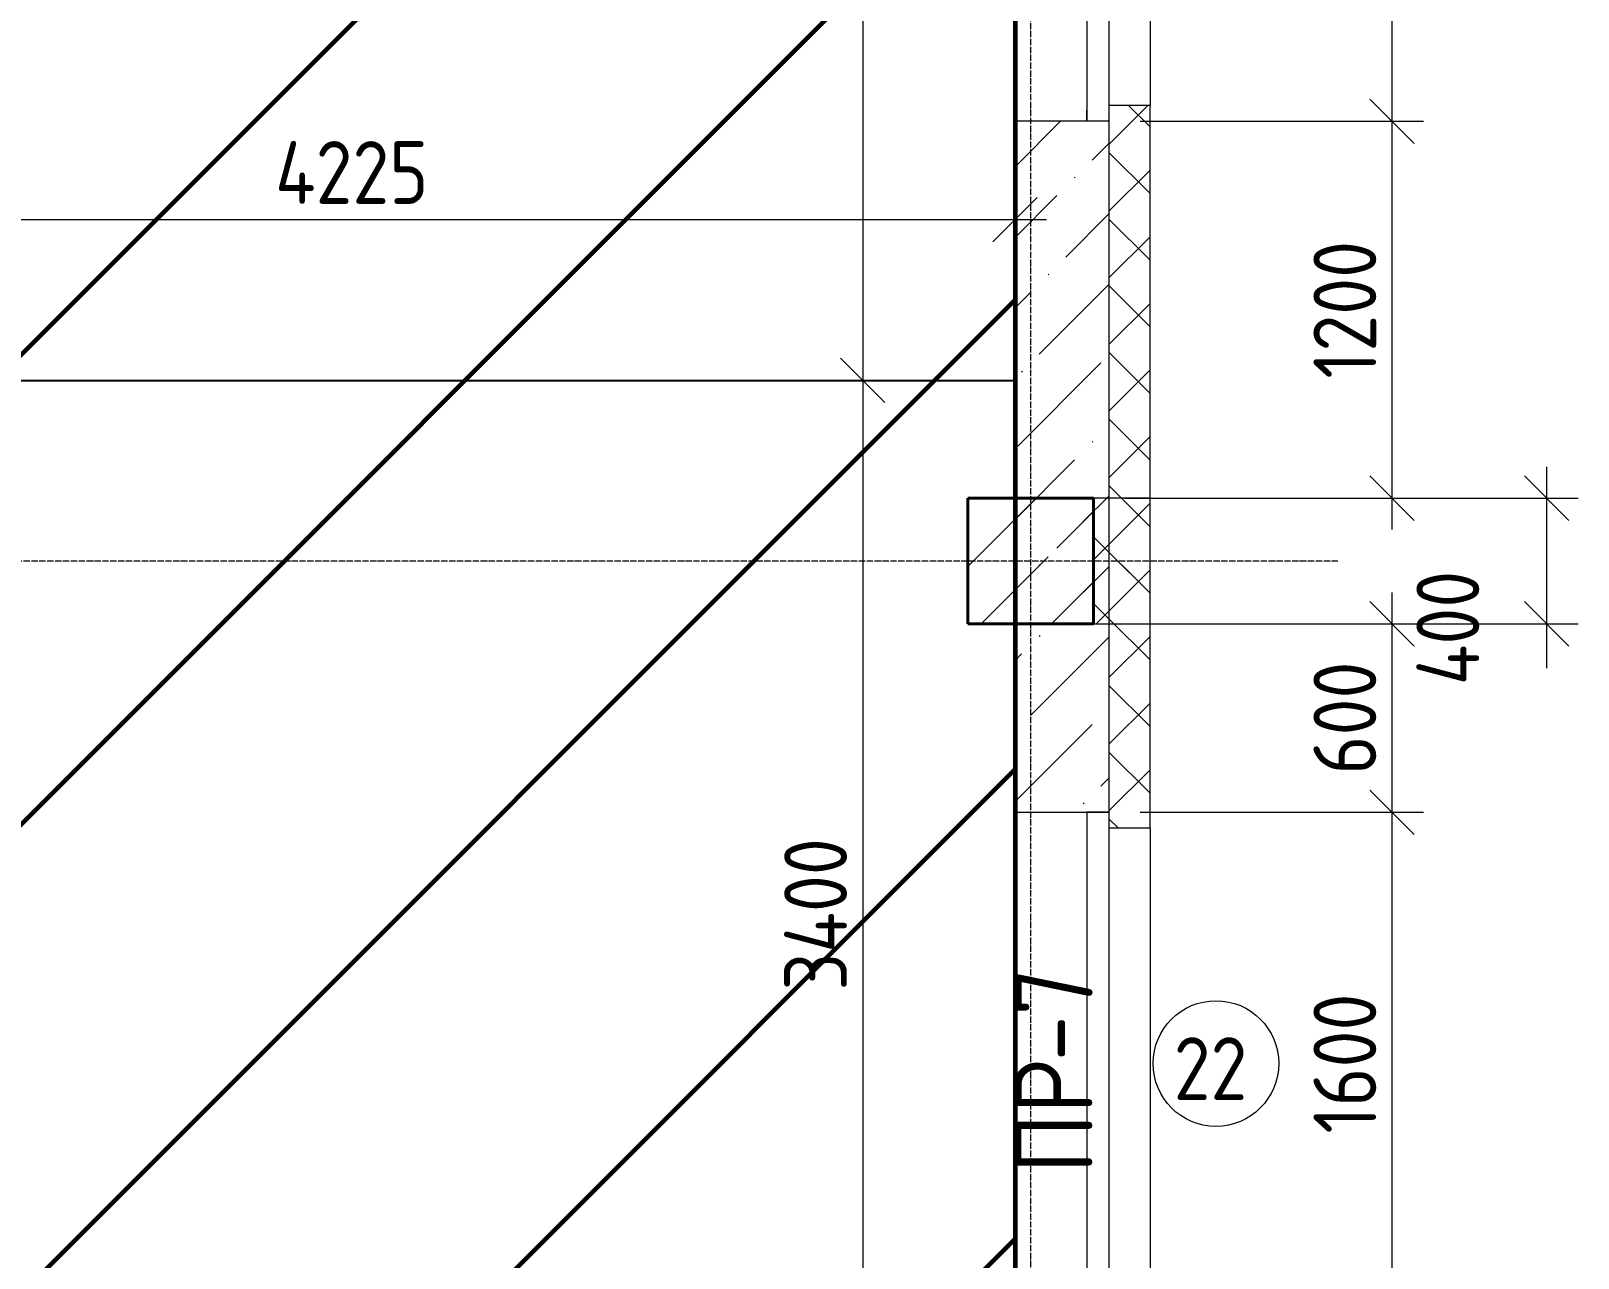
# Model space of a CAD drawing. Header units: millimetres. Extents: x -56773 to 323062, y -262288 to 76460.
# Drawn here: x 58425 to 63353, y -153812 to -149905 of the extents above; entities that cross this region are included whole.
import ezdxf

# ---------------------------------------------------------------- set-up
doc = ezdxf.new("R2010")
doc.units = ezdxf.units.MM
doc.linetypes.add('ADSK_Линия сетки', pattern=[25, 20, -2.5, 0, -2.5])
for name, color, linetype, lineweight in [('1.1)Стяжка керамзит  2 этаж', 5, 'Continuous', 60), ('3.1 Штукатурка внешн стен', 5, 'Continuous', 60), ('_ Окна', 7, 'Continuous', 18), ('Марки', 7, 'Continuous', 20), ('Марки окон', 7, 'Continuous', 20), ('Несущие колонны', 7, 'Continuous', 18), ('Окна', 7, 'Continuous', 9), ('Оси', 7, 'Continuous', 9), ('Размеры', 7, 'Continuous', 9), ('Стены внутренние', 7, 'Continuous', 18), ('Стены наружные', 7, 'Continuous', 18), ('Стены штриховка', 7, 'Continuous', 9)]:
    doc.layers.add(name, color=color, linetype=linetype, lineweight=lineweight)
doc.styles.add('GOST Common_2', font='', dxfattribs={"width": 0.9, "height": 250})
doc.styles.add('GOST Common_3', font='', dxfattribs={"width": 0.9, "height": 200})
doc.styles.get('GOST Common_2').set_extended_font_data('GOST Common')
doc.styles.get('GOST Common_3').set_extended_font_data('GOST Common')
doc.dimstyles.new('ADSK_Основной_2_0', dxfattribs={"dimscale": 304.8, "dimtxt": 201.142999, "dimasz": 0.463911, "dimexe": 0.328084, "dimexo": 0.328084, "dimgap": 0.164042, "dimtad": 1, "dimdec": 3, "dimrnd": 0.001, "dimdsep": 46, "dimtxsty": 'GOST Common_3', "dimblk1": 'OBLIQUE', "dimblk2": 'OBLIQUE', "dimsah": 1, "dimcen": 0.09, "dimdle": 0.328084, "dimazin": 2, "dimtfac": 1, "dimtdec": 4, "dimtix": 1, "dimtmove": 0, "dimatfit": 3, "dimfxl": 1, "dimtvp": 1, "dimtolj": 1, "dimtzin": 0, "dimlwd": 20, "dimlwe": 20, "dimarcsym": 2})
doc.dimstyles.new('ADSK_Основной_2_0_1', dxfattribs={"dimscale": 304.8, "dimtxt": 201.142999, "dimasz": 0.463911, "dimexe": 0.328084, "dimexo": 0.328084, "dimgap": 0.164042, "dimtad": 1, "dimdec": 3, "dimrnd": 0.001, "dimdsep": 46, "dimtxsty": 'GOST Common_3', "dimblk1": 'OBLIQUE', "dimblk2": 'OBLIQUE', "dimsah": 1, "dimcen": 0.09, "dimdle": 0.328084, "dimazin": 2, "dimtfac": 1, "dimtdec": 4, "dimtix": 1, "dimtmove": 1, "dimatfit": 3, "dimfxl": 1, "dimtvp": 1, "dimtolj": 1, "dimtzin": 0, "dimlwd": 20, "dimlwe": 20, "dimarcsym": 2})
doc.dimstyles.new('ADSK_Основной_2_0_2', dxfattribs={"dimscale": 304.8, "dimtxt": 201.142999, "dimasz": 0.463911, "dimexe": 0.328084, "dimexo": 0.328084, "dimgap": 0.164042, "dimtad": 1, "dimdec": 3, "dimrnd": 0.001, "dimdsep": 46, "dimtxsty": 'GOST Common_3', "dimblk1": 'OBLIQUE', "dimblk2": 'OBLIQUE', "dimsah": 1, "dimcen": 0.09, "dimdle": 0.328084, "dimazin": 2, "dimtfac": 1, "dimtdec": 4, "dimtix": 1, "dimtmove": 0, "dimatfit": 3, "dimfxl": 1, "dimtvp": 1, "dimtolj": 1, "dimtzin": 0, "dimlwd": 20, "dimlwe": 20, "dimarcsym": 2})
pattern_1 = [(45, (9.36, -150597.75), (-106.066, 106.066), []), (135, (9.36, -150597.75), (-106.066, -106.066), [])]

# ---------------------------------------------------------------- blocks, each defined once
blk = doc.blocks.new('ADSK_КолоннаЖБ_Прямоугольная - 400x400 мм-1807143-Кладочный план 3-го этажа')
at = {"layer": 'Несущие колонны', "lineweight": 40}
for p, q in [((-200, 200), (200, 200)), ((-200, -200), (-200, 200)), ((200, 200), (200, -200)), ((200, -200), (-200, -200))]:
    blk.add_line(p, q, dxfattribs=at)
blk = doc.blocks.new('ОКНО L03 _2СТ_RS - ОК-5_1600х2000h-3556615-Кладочный план 3-го этажа')
at = {"layer": '_ Окна'}
for p, q in [((-838.1, 149), (761.9, 149)), ((-838.1, 149), (-838.1, 79)), ((-838.1, 149), (-833.1, 149)), ((-818.1, 149), (-38.1, 149)), ((-38.1, 149), (741.9, 149)), ((761.9, 149), (756.9, 149)), ((761.9, 149), (761.9, 79)), ((-838.1, 79), (761.9, 79)), ((-838.1, 79), (-803.1, 79)), ((-818.1, 79), (-38.1, 79)), ((-38.1, 79), (741.9, 79)), ((761.9, 79), (726.9, 79))]:
    blk.add_line(p, q, dxfattribs=at)
at = {"layer": 'Окна'}
blk.add_line((-888.1, -150), (811.9, -150), dxfattribs=at)
blk = doc.blocks.new('_Oblique')
at = {"color": 0, "linetype": 'ByBlock', "lineweight": -2}
blk.add_line((-0.5, -0.5), (0.5, 0.5), dxfattribs=at)
blk = doc.blocks.new('*D5236')
at = {"layer": 'Defpoints', "color": 0, "transparency": 16777216}
for p in [(61858.4, -148592.8), (61858.4, -150192.8), (62760, -150192.8)]:
    blk.add_point(p, dxfattribs=at)
at = {"layer": 'Размеры', "color": 0, "lineweight": 20, "transparency": 16777216}
for p, q in [((62760, -148492.8), (62760, -150292.8)), ((61958.4, -148592.8), (62860, -148592.8)), ((61958.4, -150192.8), (62860, -150192.8))]:
    blk.add_line(p, q, dxfattribs=at)
at = {"layer": 'Размеры', "color": 0, "lineweight": 20, "transparency": 16777216, "xscale": 141.4, "yscale": 141.4, "zscale": 141.4}
for p, rotation in [((62760, -148592.8), 90), ((62760, -150192.8), 270)]:
    blk.add_blockref('_Oblique', p, dxfattribs=dict(at, rotation=rotation))
at = {"layer": 'Размеры', "color": 0, "lineweight": 9, "transparency": 16777216, "insert": (62610, -149392.8), "char_height": 200, "width": 560.473, "attachment_point": 5, "rotation": 90, "style": 'GOST Common_3'}
blk.add_mtext('\\A1;1600', dxfattribs=at)
blk = doc.blocks.new('*D5237')
at = {"layer": 'Defpoints', "color": 0, "transparency": 16777216}
for p in [(61858.4, -150192.8), (61809.4, -151392.8), (62760, -151392.8)]:
    blk.add_point(p, dxfattribs=at)
at = {"layer": 'Размеры', "color": 0, "lineweight": 20, "transparency": 16777216}
for p, q in [((62760, -150092.8), (62760, -151492.8)), ((61958.4, -150192.8), (62860, -150192.8)), ((61909.4, -151392.8), (62860, -151392.8))]:
    blk.add_line(p, q, dxfattribs=at)
at = {"layer": 'Размеры', "color": 0, "lineweight": 20, "transparency": 16777216, "xscale": 141.4, "yscale": 141.4, "zscale": 141.4}
for p, rotation in [((62760, -150192.8), 90), ((62760, -151392.8), 270)]:
    blk.add_blockref('_Oblique', p, dxfattribs=dict(at, rotation=rotation))
at = {"layer": 'Размеры', "color": 0, "lineweight": 9, "transparency": 16777216, "insert": (62610, -150792.8), "char_height": 200, "width": 560.473, "attachment_point": 5, "rotation": 90, "style": 'GOST Common_3'}
blk.add_mtext('\\A1;1200', dxfattribs=at)
blk = doc.blocks.new('*D5238')
at = {"layer": 'Defpoints', "color": 0, "transparency": 16777216}
for p in [(61809.4, -151392.8), (61809.4, -151792.8), (63252.8, -151792.8)]:
    blk.add_point(p, dxfattribs=at)
at = {"layer": 'Размеры', "color": 0, "lineweight": 20, "transparency": 16777216}
for p, q in [((63252.8, -151292.8), (63252.8, -151792.8)), ((61909.4, -151392.8), (63352.8, -151392.8)), ((61909.4, -151792.8), (63352.8, -151792.8)), ((63252.8, -151792.8), (63252.8, -151934.2))]:
    blk.add_line(p, q, dxfattribs=at)
at = {"layer": 'Размеры', "color": 0, "lineweight": 20, "transparency": 16777216, "xscale": 141.4, "yscale": 141.4, "zscale": 141.4}
for p, rotation in [((63252.8, -151392.8), 90), ((63252.8, -151792.8), 270)]:
    blk.add_blockref('_Oblique', p, dxfattribs=dict(at, rotation=rotation))
at = {"layer": 'Размеры', "color": 0, "lineweight": 9, "transparency": 16777216, "insert": (62838.1, -151988.1), "char_height": 200, "width": 474.561, "attachment_point": 1, "rotation": 90, "line_spacing_factor": 1.022761, "style": 'GOST Common_3'}
blk.add_mtext('\\A1;400', dxfattribs=at)
blk = doc.blocks.new('*D5239')
at = {"layer": 'Defpoints', "color": 0, "transparency": 16777216}
for p in [(61809.4, -151792.8), (61858.4, -152392.8), (62760, -152392.8)]:
    blk.add_point(p, dxfattribs=at)
at = {"layer": 'Размеры', "color": 0, "lineweight": 20, "transparency": 16777216}
for p, q in [((62760, -151692.8), (62760, -152492.8)), ((61909.4, -151792.8), (62860, -151792.8)), ((61958.4, -152392.8), (62860, -152392.8))]:
    blk.add_line(p, q, dxfattribs=at)
at = {"layer": 'Размеры', "color": 0, "lineweight": 20, "transparency": 16777216, "xscale": 141.4, "yscale": 141.4, "zscale": 141.4}
for p, rotation in [((62760, -151792.8), 90), ((62760, -152392.8), 270)]:
    blk.add_blockref('_Oblique', p, dxfattribs=dict(at, rotation=rotation))
at = {"layer": 'Размеры', "color": 0, "lineweight": 9, "transparency": 16777216, "insert": (62610, -152092.8), "char_height": 200, "width": 454.106, "attachment_point": 5, "rotation": 90, "style": 'GOST Common_3'}
blk.add_mtext('\\A1;600', dxfattribs=at)
blk = doc.blocks.new('*D5240')
at = {"layer": 'Defpoints', "color": 0, "transparency": 16777216}
for p in [(61858.4, -152392.8), (61858.4, -153992.8), (62760, -153992.8)]:
    blk.add_point(p, dxfattribs=at)
at = {"layer": 'Размеры', "color": 0, "lineweight": 20, "transparency": 16777216}
for p, q in [((62760, -152292.8), (62760, -154092.8)), ((61958.4, -152392.8), (62860, -152392.8)), ((61958.4, -153992.8), (62860, -153992.8))]:
    blk.add_line(p, q, dxfattribs=at)
at = {"layer": 'Размеры', "color": 0, "lineweight": 20, "transparency": 16777216, "xscale": 141.4, "yscale": 141.4, "zscale": 141.4}
for p, rotation in [((62760, -152392.8), 90), ((62760, -153992.8), 270)]:
    blk.add_blockref('_Oblique', p, dxfattribs=dict(at, rotation=rotation))
at = {"layer": 'Размеры', "color": 0, "lineweight": 9, "transparency": 16777216, "insert": (62610, -153192.8), "char_height": 200, "width": 560.473, "attachment_point": 5, "rotation": 90, "style": 'GOST Common_3'}
blk.add_mtext('\\A1;1600', dxfattribs=at)
blk = doc.blocks.new('*D5687')
at = {"layer": 'Defpoints', "color": 0, "transparency": 16777216}
for p in [(61559.4, -150406), (61559.4, -150505.9), (57334.4, -151017.8)]:
    blk.add_point(p, dxfattribs=at)
at = {"layer": 'Размеры', "color": 0, "lineweight": 20, "transparency": 16777216}
for p, q in [((57334.4, -150917.8), (57334.4, -150405.9)), ((57234.4, -150505.9), (61659.4, -150505.9)), ((61559.4, -150506), (61559.4, -150605.9))]:
    blk.add_line(p, q, dxfattribs=at)
at = {"layer": 'Размеры', "color": 0, "lineweight": 20, "transparency": 16777216, "xscale": 141.4, "yscale": 141.4, "zscale": 141.4, "rotation": 180}
blk.add_blockref('_Oblique', (57334.4, -150505.9), dxfattribs=at)
at = {"layer": 'Размеры', "color": 0, "lineweight": 20, "transparency": 16777216, "xscale": 141.4, "yscale": 141.4, "zscale": 141.4}
blk.add_blockref('_Oblique', (61559.4, -150505.9), dxfattribs=at)
at = {"layer": 'Размеры', "color": 0, "lineweight": 9, "transparency": 16777216, "insert": (59446.9, -150355.9), "char_height": 200, "width": 625.93, "attachment_point": 5, "style": 'GOST Common_3'}
blk.add_mtext('\\A1;4225', dxfattribs=at)
blk = doc.blocks.new('*D5447')
at = {"layer": 'Defpoints', "color": 0, "transparency": 16777216}
for p in [(61174.2, -147767.8), (60390.2, -151017.8), (61074.3, -151017.8)]:
    blk.add_point(p, dxfattribs=at)
at = {"layer": 'Размеры', "color": 0, "lineweight": 20, "transparency": 16777216}
for p, q in [((61074.3, -147667.8), (61074.3, -151117.8)), ((61074.2, -147767.8), (60974.3, -147767.8)), ((60490.2, -151017.8), (61174.3, -151017.8))]:
    blk.add_line(p, q, dxfattribs=at)
at = {"layer": 'Размеры', "color": 0, "lineweight": 20, "transparency": 16777216, "xscale": 141.4, "yscale": 141.4, "zscale": 141.4}
for p, rotation in [((61074.3, -147767.8), 90), ((61074.3, -151017.8), 270)]:
    blk.add_blockref('_Oblique', p, dxfattribs=dict(at, rotation=rotation))
at = {"layer": 'Размеры', "color": 0, "lineweight": 9, "transparency": 16777216, "insert": (60924.3, -149392.8), "char_height": 200, "width": 605.475, "attachment_point": 5, "rotation": 90, "style": 'GOST Common_3'}
blk.add_mtext('\\A1;3250', dxfattribs=at)
blk = doc.blocks.new('*D5448')
at = {"layer": 'Defpoints', "color": 0, "transparency": 16777216}
for p in [(60390.2, -151017.8), (61074.3, -154417.8), (61174.2, -154417.8)]:
    blk.add_point(p, dxfattribs=at)
at = {"layer": 'Размеры', "color": 0, "lineweight": 20, "transparency": 16777216}
for p, q in [((61074.3, -150917.8), (61074.3, -154517.8)), ((60490.2, -151017.8), (61174.3, -151017.8)), ((61074.2, -154417.8), (60974.3, -154417.8))]:
    blk.add_line(p, q, dxfattribs=at)
at = {"layer": 'Размеры', "color": 0, "lineweight": 20, "transparency": 16777216, "xscale": 141.4, "yscale": 141.4, "zscale": 141.4}
for p, rotation in [((61074.3, -151017.8), 90), ((61074.3, -154417.8), 270)]:
    blk.add_blockref('_Oblique', p, dxfattribs=dict(at, rotation=rotation))
at = {"layer": 'Размеры', "color": 0, "lineweight": 9, "transparency": 16777216, "insert": (60924.3, -152717.8), "char_height": 200, "width": 625.93, "attachment_point": 5, "rotation": 90, "style": 'GOST Common_3'}
blk.add_mtext('\\A1;3400', dxfattribs=at)
blk = doc.blocks.new('М_окна1 - Маркировка типоразмера-1510237-Кладочный план 3-го этажа')
at = {"layer": 'Марки окон'}
blk.add_circle((0, 0), 2, dxfattribs=at)

msp = doc.modelspace()

# ---------------------------------------------------------------- hatches: boundary and pattern name
at = {"layer": '1.1)Стяжка керамзит  2 этаж', "transparency": 33554687}
h = msp.add_hatch(dxfattribs=at)
h.set_pattern_fill('ANSI31', color=5, scale=333)
h.paths.add_polyline_path([(61559.3615, -148542.7816), (61559.3615, -147767.7816), (60034.3615, -147767.7816), (60034.3615, -147642.7816), (60209.3615, -147642.7816), (60209.3615, -146917.7816), (61559.3615, -146917.7816), (61559.3615, -146392.7816), (61559.3615, -144742.7816), (61559.3615, -141392.7816), (61409.3615, -141392.7816), (61409.3615, -141242.7816), (60809.3615, -141242.7816), (59159.3615, -141242.7816), (58309.3615, -141242.7816), (58309.3615, -145317.7816), (58184.3615, -145317.7816), (58184.3615, -141242.7816), (58009.3615, -141242.7816), (56359.3615, -141242.7816), (55809.3615, -141242.7816), (55809.3615, -141392.7816), (55484.3615, -141392.7816), (55484.3615, -144892.7816), (55359.3615, -144892.7816), (55359.3615, -141242.7816), (54809.3615, -141242.7816), (53159.3615, -141242.7816), (52159.3615, -141242.7816), (52159.3615, -146917.7816), (53059.3615, -146917.7816), (53059.3615, -147642.7816), (53184.3615, -147642.7816), (53184.3615, -147767.7816), (51934.3615, -147767.7816), (51934.3615, -147642.7816), (52034.3615, -147642.7816), (52034.3615, -141242.7816), (50359.3615, -141242.7816), (49709.3615, -141242.7816), (49709.3615, -146917.7816), (50784.3615, -146917.7816), (50784.3615, -147642.7816), (50884.3615, -147642.7816), (50884.3615, -147767.7816), (50234.3615, -147767.7816), (50234.3615, -147992.7816), (48296.5102, -147992.7816), (48296.5102, -151017.7816), (50734.3615, -151017.7816), (50734.3615, -151142.7816), (51934.3615, -151142.7816), (51934.3615, -151017.7816), (53159.3615, -151017.7816), (53159.3615, -151142.7816), (54359.3615, -151142.7816), (54359.3615, -151017.7816), (57334.3615, -151017.7816), (57334.3615, -154417.7816), (57509.3615, -154417.7816), (57509.3615, -154542.7816), (58709.3615, -154542.7816), (58709.3615, -154417.7816), (61559.3615, -154417.7816), (61559.3615, -153992.7816), (61559.3615, -152342.7816), (61559.3615, -151792.7816), (61409.3615, -151792.7816), (61409.3615, -151392.7816), (61559.3615, -151392.7816), (61559.3615, -150192.7816)])
h.paths.add_polyline_path([(54384.3615, -147767.7816), (54384.3615, -147642.7816), (54509.3615, -147642.7816), (54509.3615, -146917.7816), (55359.3615, -146917.7816), (55359.3615, -145892.7816), (55484.3615, -145892.7816), (55484.3615, -146917.7816), (56484.3615, -146917.7816), (56484.3615, -147642.7816), (56609.3615, -147642.7816), (56609.3615, -147767.7816)], flags=16)
h.paths.add_polyline_path([(54409.3615, -147742.7816), (54409.3615, -147667.7816), (54534.3615, -147667.7816), (54534.3615, -146942.7816), (55384.3615, -146942.7816), (55384.3615, -145917.7816), (55459.3615, -145917.7816), (55459.3615, -146942.7816), (56459.3615, -146942.7816), (56459.3615, -147667.7816), (56584.3615, -147667.7816), (56584.3615, -147742.7816)], flags=0)
h.paths.add_polyline_path([(54584.3615, -147642.7816), (54584.3615, -146992.7816), (56409.3615, -146992.7816), (56409.3615, -147642.7816)], flags=0)
h.paths.add_polyline_path([(55409.3615, -147392.7816), (55409.3615, -146992.7816), (55809.3615, -146992.7816), (55809.3615, -147392.7816)], flags=0)
h.paths.add_polyline_path([(57809.3615, -147767.7816), (57809.3615, -147642.7816), (58184.3615, -147642.7816), (58184.3615, -146317.7816), (58309.3615, -146317.7816), (58309.3615, -147642.7816), (58834.3615, -147642.7816), (58834.3615, -147767.7816)], flags=16)
h.paths.add_polyline_path([(57834.3615, -147742.7816), (57834.3615, -147667.7816), (58209.3615, -147667.7816), (58209.3615, -146342.7816), (58284.3615, -146342.7816), (58284.3615, -147667.7816), (58809.3615, -147667.7816), (58809.3615, -147742.7816)], flags=0)
h.paths.add_polyline_path([(61868.8804, -153248.025), (61868.8804, -152694.4535), (61493.8804, -152694.4535), (61493.8804, -153248.025)], flags=9)
h.paths.add_polyline_path([(61868.8804, -153605.2125), (61868.8804, -153073.0696), (61493.8804, -153073.0696), (61493.8804, -153605.2125)], flags=9)
h.paths.add_polyline_path([(61868.8804, -149448.025), (61868.8804, -148894.4535), (61493.8804, -148894.4535), (61493.8804, -149448.025)], flags=9)
h.paths.add_polyline_path([(61868.8804, -149805.2125), (61868.8804, -149273.0696), (61493.8804, -149273.0696), (61493.8804, -149805.2125)], flags=9)
h.paths.add_polyline_path([(61868.8804, -145648.025), (61868.8804, -145094.4535), (61493.8804, -145094.4535), (61493.8804, -145648.025)], flags=9)
h.paths.add_polyline_path([(61868.8804, -146005.2125), (61868.8804, -145473.0696), (61493.8804, -145473.0696), (61493.8804, -146005.2125)], flags=9)
at = {"layer": 'Несущие колонны', "lineweight": 9}
h = msp.add_hatch(dxfattribs=at)
h.set_pattern_fill('FP_1', color=256, style=0, pattern_type=2)
h.set_pattern_definition([(45, (9.36, -150597.75), (-224.5064, 224.5064), []), (45, (233.87, -150597.75), (-224.5064, 224.5064), [396.875, -79.375, 3.353, -76.022])])
h.paths.add_polyline_path([(61409.3615, -151792.7816), (61809.3615, -151792.7816), (61809.3615, -151392.7816), (61409.3615, -151392.7816), (61409.3615, -151775.6879)])
at = {"layer": 'Стены внутренние', "lineweight": 9}
h = msp.add_hatch(dxfattribs=at)
h.set_pattern_fill('FP_2', color=256, style=0, pattern_type=2)
h.set_pattern_definition([(45, (9.36, -150597.75), (84.18955, 308.69595), [396.875, -79.375, 3.353, -76.022])])
h.paths.add_polyline_path([(61559.3615, -157842.7816), (61859.3615, -157842.7816), (61858.3615, -153992.7816), (61559.3615, -153992.7816), (61559.3615, -157542.7816)])
h.paths.add_polyline_path([(61858.3615, -152442.7816), (61859.3615, -152442.7816), (61858.3615, -150192.7816), (61559.3615, -150192.7816), (61559.3615, -152392.7816), (61858.3615, -152392.7816)])
h.paths.add_polyline_path([(61859.3615, -148642.7816), (61858.3615, -146392.7816), (61559.3615, -146392.7816), (61559.3615, -148592.7816), (61858.3615, -148592.7816), (61858.3615, -148642.7816)])
h.paths.add_polyline_path([(61859.3615, -144842.7816), (61859.3615, -141242.7816), (61559.3615, -141242.7816), (61559.3615, -144792.7816), (61858.3615, -144792.7816), (61858.3615, -144842.7816)])
at = {"layer": 'Стены наружные', "lineweight": 9}
h = msp.add_hatch(dxfattribs=at)
h.set_pattern_fill('FP_4', color=256, style=0, pattern_type=2)
h.set_pattern_definition(pattern_1)
h.paths.add_polyline_path([(61989.3615, -157842.7816), (61989.3615, -153942.7816), (61859.3615, -153942.7816), (61859.3615, -157842.7816)])
h.paths.add_polyline_path([(61989.3615, -152442.7816), (61989.3615, -150142.7816), (61859.3615, -150142.7816), (61859.3615, -152442.7816)])
h.paths.add_polyline_path([(61989.3615, -148642.7816), (61989.3615, -146342.7816), (61859.3615, -146342.7816), (61859.3615, -148642.7816)])
h.paths.add_polyline_path([(61989.3615, -144842.7816), (61989.3615, -140942.7816), (61859.3615, -140942.7816), (61859.3615, -144842.7816)])
h = msp.add_hatch(dxfattribs=at)
h.set_pattern_fill('FP_4', color=256, style=0, pattern_type=2)
h.set_pattern_definition(pattern_1)
h.paths.add_polyline_path([(61809.3615, -151792.7816), (61989.3615, -151792.7816), (61989.3615, -151392.7816), (61809.3615, -151392.7816), (61809.3615, -151775.6879)])

# ---------------------------------------------------------------- linework, layer by layer
msp.add_lwpolyline([(26534.3615, -151017.7816), (61559.3615, -151017.7816), (61559.3615, -157542.7816), (26534.3615, -157542.7816)], close=True)
at = {"layer": '3.1 Штукатурка внешн стен'}
msp.add_lwpolyline([(61559.3615, -147767.7816), (61559.3615, -157542.7816)], dxfattribs=at)
at = {"layer": 'Несущие колонны', "lineweight": 9}
for p, q in [((61809.3615, -151392.7816), (61409.3615, -151392.7816)), ((61409.3615, -151392.7816), (61409.3615, -151792.7816)), ((61809.3615, -151792.7816), (61809.3615, -151392.7816)), ((61409.3615, -151792.7816), (61809.3615, -151792.7816))]:
    msp.add_line(p, q, dxfattribs=at)
at = {"layer": 'Оси', "linetype": 'ADSK_Линия сетки', "lineweight": 5}
for p, q in [((61609.3615, -161571.6329), (61609.3615, -140570.3055)), ((62587.9153, -151592.7816), (-25230.7352, -151592.7816))]:
    msp.add_line(p, q, dxfattribs=at)
at = {"layer": 'Стены внутренние', "lineweight": 5}
for p, q in [((61559.3615, -150192.7816), (61559.3615, -148592.7816)), ((61859.3615, -150142.7816), (61858.3615, -150142.7816)), ((61858.3615, -150142.7816), (61858.3615, -150192.7816)), ((61559.3615, -150192.7816), (61559.3615, -152392.7816)), ((61858.3615, -150192.7816), (61559.3615, -150192.7816)), ((61559.3615, -152392.7816), (61858.3615, -152392.7816)), ((61559.3615, -153992.7816), (61559.3615, -152392.7816)), ((61858.3615, -152392.7816), (61858.3615, -152442.7816)), ((61858.3615, -152442.7816), (61859.3615, -152442.7816))]:
    msp.add_line(p, q, dxfattribs=at)
at = {"layer": 'Стены наружные', "lineweight": 9}
for p, q in [((61989.3615, -148642.7816), (61989.3615, -150142.7816)), ((61989.3615, -150142.7816), (61859.3615, -150142.7816)), ((61989.3615, -152442.7816), (61989.3615, -150142.7816)), ((61809.3615, -151392.7816), (61809.3615, -151792.7816)), ((61989.3615, -151392.7816), (61809.3615, -151392.7816)), ((61809.3615, -151792.7816), (61989.3615, -151792.7816)), ((61859.3615, -152442.7816), (61989.3615, -152442.7816)), ((61989.3615, -152442.7816), (61989.3615, -153942.7816))]:
    msp.add_line(p, q, dxfattribs=at)
at = {"layer": 'Стены штриховка', "lineweight": 9}
msp.add_line((61859.3615, -152442.7816), (61859.3615, -150142.7816), dxfattribs=at)

# ---------------------------------------------------------------- block references
at = {"layer": 'Марки окон', "lineweight": 5, "xscale": 99.99999999999993, "yscale": 99.99999999999993, "zscale": 99.99999999999993}
msp.add_blockref('М_окна1 - Маркировка типоразмера-1510237-Кладочный план 3-го этажа', (62199.3615, -153192.7816), dxfattribs=at)
at = {"layer": 'Несущие колонны', "lineweight": 40, "rotation": 89.9999999999999}
msp.add_blockref('ADSK_КолоннаЖБ_Прямоугольная - 400x400 мм-1807143-Кладочный план 3-го этажа', (61609.3615, -151592.7816), dxfattribs=at)
at = {"layer": 'Окна', "lineweight": 5, "rotation": 269.9999999999997}
for p in [(61709.3615, -149430.8816), (61709.3615, -153230.8816)]:
    msp.add_blockref('ОКНО L03 _2СТ_RS - ОК-5_1600х2000h-3556615-Кладочный план 3-го этажа', p, dxfattribs=at)

# ---------------------------------------------------------------- texts
at = {"layer": 'Марки', "lineweight": 9, "char_height": 250, "attachment_point": 1, "rotation": 90, "style": 'GOST Common_2'}
for s, insert, width in [('-7', (61556.3804, -153185.525), 389.620125), ('ПР', (61556.3804, -153542.7125), 432.91125)]:
    msp.add_mtext(s, dxfattribs=dict(at, insert=insert, width=width))
at = {"layer": 'Марки окон', "lineweight": 5, "insert": (62064.8041, -153108.9963), "char_height": 200, "width": 317.46825, "attachment_point": 1, "style": 'GOST Common_3'}
msp.add_mtext('22', dxfattribs=at)

# ---------------------------------------------------------------- dimensions: what is measured, and where the dimension line sits
at = {"layer": 'Размеры', "lineweight": 9}
for base, p1, p2, dimstyle, override, picture, middle in [((61074.2608, -151017.7816), (61174.2457, -147767.7816), (60390.152, -151017.7816), 'ADSK_Основной_2_0_2', {"dimpost": '<>', "dimfxl": 3343.247359}, '*D5447', (60924.2608, -149392.7816)), ((62759.9789, -150192.7816), (61858.3615, -148592.7816), (61858.3615, -150192.7816), 'ADSK_Основной_2_0_1', {"dimpost": '<>', "dimfxl": 1600}, '*D5236', (62609.9789, -149392.7816)), ((62759.9789, -151392.7816), (61858.3615, -150192.7816), (61809.3615, -151392.7816), 'ADSK_Основной_2_0_1', {"dimpost": '<>', "dimfxl": 1201}, '*D5237', (62609.9789, -150792.7816)), ((61074.2608, -154417.7816), (60390.152, -151017.7816), (61174.2457, -154417.7816), 'ADSK_Основной_2_0_2', {"dimpost": '<>', "dimfxl": 3489.241021}, '*D5448', (60924.2608, -152717.7816)), ((62759.9789, -152392.7816), (61809.3615, -151792.7816), (61858.3615, -152392.7816), 'ADSK_Основной_2_0_1', {"dimpost": '<>', "dimfxl": 601.997508}, '*D5239', (62609.9789, -152092.7816)), ((62759.9789, -153992.7816), (61858.3615, -152392.7816), (61858.3615, -153992.7816), 'ADSK_Основной_2_0_1', {"dimpost": '<>', "dimfxl": 1600}, '*D5240', (62609.9789, -153192.7816))]:
    dim = msp.add_linear_dim(base=base, p1=p1, p2=p2, angle=90, dimstyle=dimstyle, override=override, dxfattribs=at)
    dim.commit()
    dim.dimension.update_dxf_attribs({"geometry": picture, "text_midpoint": middle})
dim = msp.add_linear_dim(base=(61559.3615, -150505.9371), p1=(57334.3615, -151017.7816), p2=(61559.3615, -150405.9522), dimstyle='ADSK_Основной_2_0_2', override={"dimpost": '<>', "dimfxl": 4269.070192}, dxfattribs=at)
dim.commit()
dim.dimension.update_dxf_attribs({"geometry": '*D5687', "text_midpoint": (59446.8615, -150355.9371)})
dim = msp.add_linear_dim(base=(63252.8138, -151792.7816), p1=(61809.3615, -151392.7816), p2=(61809.3615, -151792.7816), angle=90, dimstyle='ADSK_Основной_2_0', override={"dimpost": '<>', "dimfxl": 400}, dxfattribs=at)
dim.commit()
dim.dimension.update_dxf_attribs({"geometry": '*D5238', "text_midpoint": (62971.3852, -151934.1816), "dimtype": 160, "text_rotation": 90})

doc.saveas('drawing.dxf')
